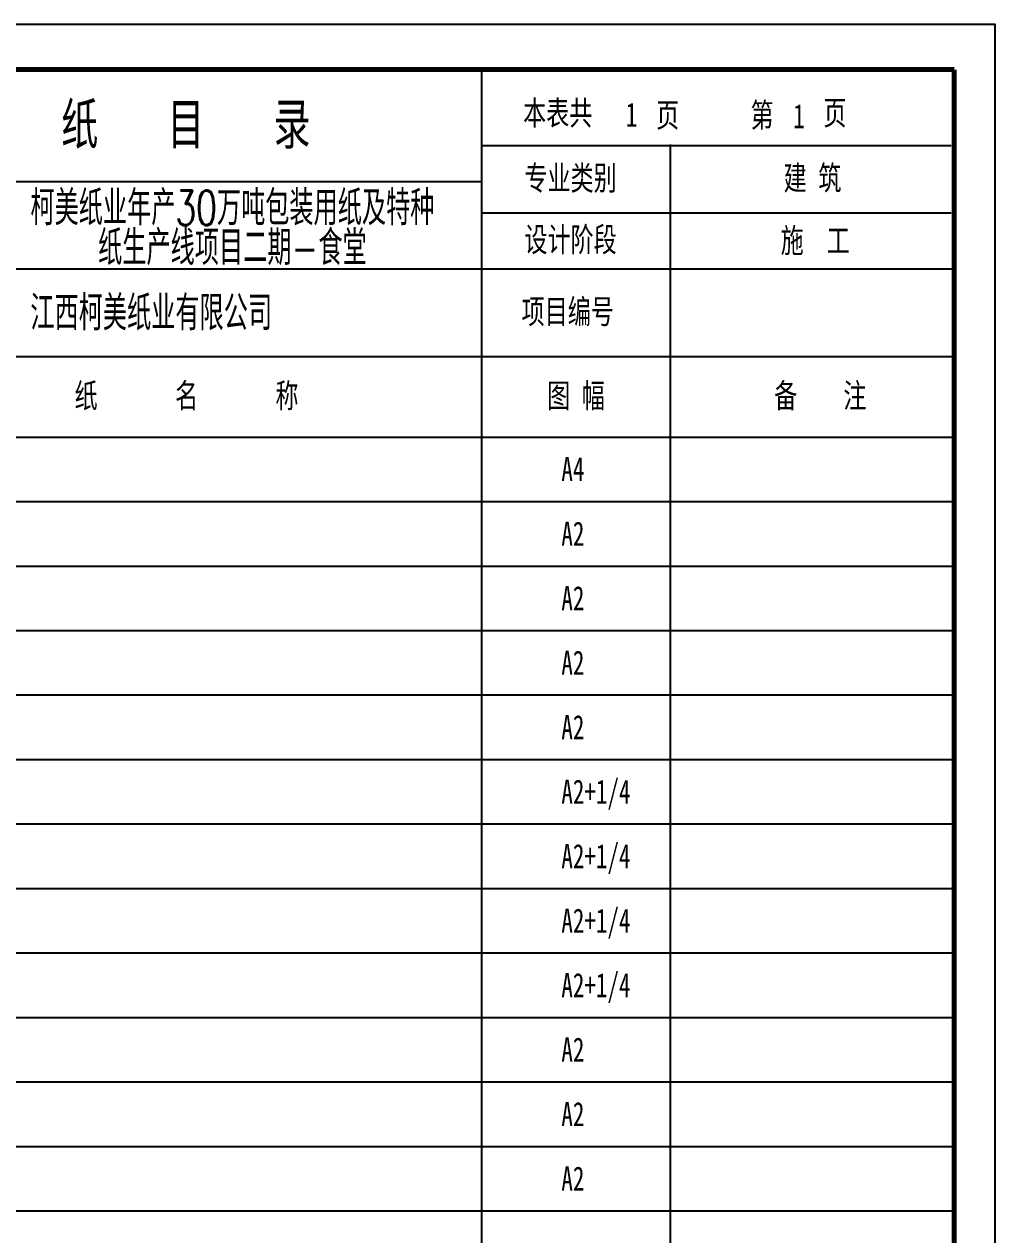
# Model space of a CAD drawing. Extents: x -695846 to 822170, y -413475 to 397179.
# Drawn here: x -526824 to -514780, y -256463 to -241444 of the extents above; entities that cross this region are included whole.
import ezdxf
from ezdxf.enums import TextEntityAlignment as Align

# ---------------------------------------------------------------- set-up
doc = ezdxf.new("R2010")
doc.units = 0
doc.header["$LTSCALE"] = 1000
doc.header["$MEASUREMENT"] = 0
doc.layers.add('TK', color=4, linetype='Continuous')
doc.layers.add('图框', color=2, linetype='Continuous')
doc.styles.add('_HZ129', font='txt.shx', dxfattribs={"width": 0.8, "bigfont": 'hztxt.shx'})
doc.styles.add('HZFS', font='', dxfattribs={"width": 0.72})
doc.styles.add('ST1', font='', dxfattribs={"width": 0.7})
doc.styles.add('tk', font='txt.shx', dxfattribs={"width": 0.7, "bigfont": 'hztxt.shx'})
doc.styles.get('HZFS').set_extended_font_data('STFangsong')
doc.styles.get('ST1').set_extended_font_data('SimSun')

msp = doc.modelspace()

# ---------------------------------------------------------------- linework, layer by layer
at = {"layer": '图框'}
for p, q in [((-521150, -241979, -5024), (-521150, -245566, -5024)), ((-521159, -242948, -5024), (-515322, -242948, -5024)), ((-518802, -268966, -5024), (-518802, -242938, -5024)), ((-529683, -243397, -5024), (-521150, -243397, -5024)), ((-521159, -243783, -5024), (-515322, -243783, -5024)), ((-529683, -244481, -5024), (-515278, -244481, -5024)), ((-535135, -245566, -5024), (-515283, -245566, -5024)), ((-521150, -245555, -5024), (-521150, -268966, -5024)), ((-535200, -246566, -5024), (-515278, -246566, -5024)), ((-535135, -246566, -5024), (-515283, -246566, -5024)), ((-535200, -247366, -5024), (-515283, -247366, -5024)), ((-535200, -248166, -5024), (-515283, -248166, -5024)), ((-535200, -248966, -5024), (-515283, -248966, -5024)), ((-535200, -249766, -5024), (-515283, -249766, -5024)), ((-535200, -250566, -5024), (-515283, -250566, -5024)), ((-535200, -251366, -5024), (-515283, -251366, -5024)), ((-535200, -252166, -5024), (-515283, -252166, -5024)), ((-535200, -252966, -5024), (-515283, -252966, -5024)), ((-535200, -253766, -5024), (-515283, -253766, -5024)), ((-535200, -254566, -5024), (-515283, -254566, -5024)), ((-535200, -255366, -5024), (-515283, -255366, -5024)), ((-535200, -255366, -5024), (-515283, -255366, -5024)), ((-535200, -255366, -5024), (-515283, -255366, -5024)), ((-535200, -256166, -5024), (-515283, -256166, -5024))]:
    msp.add_line(p, q, dxfattribs=at)
msp.add_lwpolyline([(-535780, -241444), (-514780, -241444), (-514780, -271145), (-535780, -271145)], close=True, dxfattribs=at)
at = {"layer": '图框', "const_width": 64.4, "elevation": -5024}
for points in [[(-515283, -242007), (-535200, -242007)], [(-515283, -242007), (-515283, -270773)]]:
    msp.add_lwpolyline(points, dxfattribs=at)

# ---------------------------------------------------------------- texts
at = {"layer": 'TK', "color": 1, "lineweight": -3, "style": 'tk', "width": 0.7}
for s, height, p in [('柯美纸业年产30万吨包装用纸及特种', 428.57, (-524240, -243938)), ('纸生产线项目二期-食堂', 428.57, (-524240, -244432)), ('江西柯美纸业有限公司', 428.6, (-525248, -245242))]:
    msp.add_text(s, height=height, dxfattribs=at).set_placement(p, align=Align.CENTER)
at = {"layer": '图框'}
for s, height, style, width, p in [('纸', 574, '_HZ129', 0.8, (-526364, -242989, -5024)), ('录', 574, '_HZ129', 0.8, (-523730, -242989, -5024)), ('本表共', 300, 'ST1', 0.7, (-520633, -242694, -5024)), ('第', 300, 'ST1', 0.7, (-517811, -242721, -5024)), ('页', 300, 'ST1', 0.7, (-516906, -242694, -5024)), ('目', 574, '_HZ129', 0.8, (-525047, -242989, -5024)), ('1', 300, 'HZFS', 0.7, (-519359, -242717, -5024)), ('页', 300, 'ST1', 0.7, (-518982, -242721, -5024)), ('1', 300, 'HZFS', 0.7, (-517281, -242736, -5024)), ('专业类别', 300, 'ST1', 0.7, (-520617, -243502, -5024)), ('建 筑', 300, 'ST1', 0.7, (-517400, -243501, -5024)), ('设计阶段', 300, 'ST1', 0.7, (-520617, -244265, -5024)), ('施  工', 300, 'ST1', 0.7, (-517437, -244278, -5024)), ('项目编号', 300, 'ST1', 0.7, (-520652, -245159, -5024)), ('纸', 300, 'ST1', 0.7, (-526199, -246202, -5024)), ('名', 300, 'ST1', 0.7, (-524952, -246202, -5024)), ('称', 300, 'ST1', 0.7, (-523706, -246202, -5024)), ('图 幅', 300, 'ST1', 0.7, (-520334, -246203, -5024)), ('备    注', 300, 'ST1', 0.7, (-517517, -246202, -5024)), ('A4', 300, 'HZFS', 0.7, (-520158, -247112, -5024)), ('A2', 300, 'HZFS', 0.7, (-520158, -247915, -5024)), ('A2', 300, 'HZFS', 0.7, (-520158, -248715, -5024)), ('A2', 300, 'HZFS', 0.7, (-520158, -249515, -5024)), ('A2', 300, 'HZFS', 0.7, (-520158, -250315, -5024)), ('A2+1/4', 300, 'HZFS', 0.7, (-520158, -251115, -5024)), ('A2+1/4', 300, 'HZFS', 0.7, (-520158, -251915, -5024)), ('A2+1/4', 300, 'HZFS', 0.7, (-520158, -252715, -5024)), ('A2+1/4', 300, 'HZFS', 0.7, (-520158, -253515, -5024)), ('A2', 300, 'HZFS', 0.7, (-520158, -254315, -5024)), ('A2', 300, 'HZFS', 0.7, (-520158, -255115, -5024)), ('A2', 300, 'HZFS', 0.7, (-520158, -255915, -5024))]:
    msp.add_text(s, height=height, dxfattribs=dict(at, style=style, width=width)).set_placement(p)

doc.saveas('drawing.dxf')
